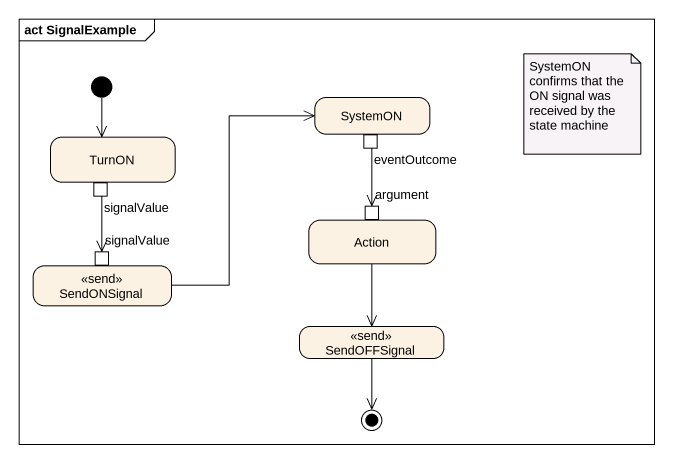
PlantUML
@startuml
mainframe act SignalExample
hide empty description
state TurnON {
  state signalValue <<outputPin>>
}
state SystemON {
  state eventOutcome <<outputPin>>
}
state "Action" as Action_ {
  state argument <<inputPin>>
}
state SendONSignal <<send>> {
  state "signalValue" as signalValue_2 <<inputPin>>
}
state SendOFFSignal <<send>>
[*] --> TurnON
eventOutcome --> argument
signalValue --> signalValue_2
Action_ --> SendOFFSignal
SendONSignal -up-> SystemON
SendOFFSignal --> [*]
note as N1
  SystemON confirms that the ON signal was received by the state machine
end note
@enduml
